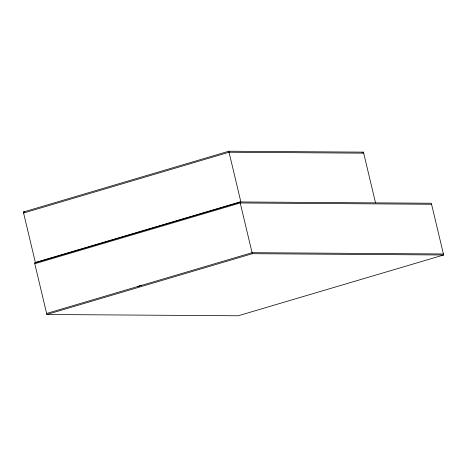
<?xml version="1.0" encoding="UTF-8"?>
<svg xmlns="http://www.w3.org/2000/svg" width="467" height="467" viewBox="0 0 467 467"><rect width="100%" height="100%" fill="white"/><g stroke="black" fill="none" stroke-linecap="round" stroke-linejoin="round"><path stroke-width="0.7" d="M225.981 206.367L35.434 262.746L23.35 212.012L228.789 151.226L363.443 152.137L375.526 202.865M23.589 213.028L229.034 152.242L363.682 153.153M362.059 152.546L363.443 152.137M239.985 201.954L34.546 262.734L46.869 314.484L238.211 315.774L443.65 254.988L431.321 203.244L239.985 201.954L252.314 253.698L443.65 254.988M226.676 206.163L238.17 202.76M239.478 202.374L240.879 201.96L228.789 151.226M34.786 263.75L240.225 202.97L431.566 204.254M46.63 313.468L252.069 252.682L443.411 253.972M46.869 314.484L252.314 253.698M23.35 212.012L24.804 212.024M137.66 286.604A10.502 1.208 -13.4 0 1 141.612 285.249"/></g></svg>
